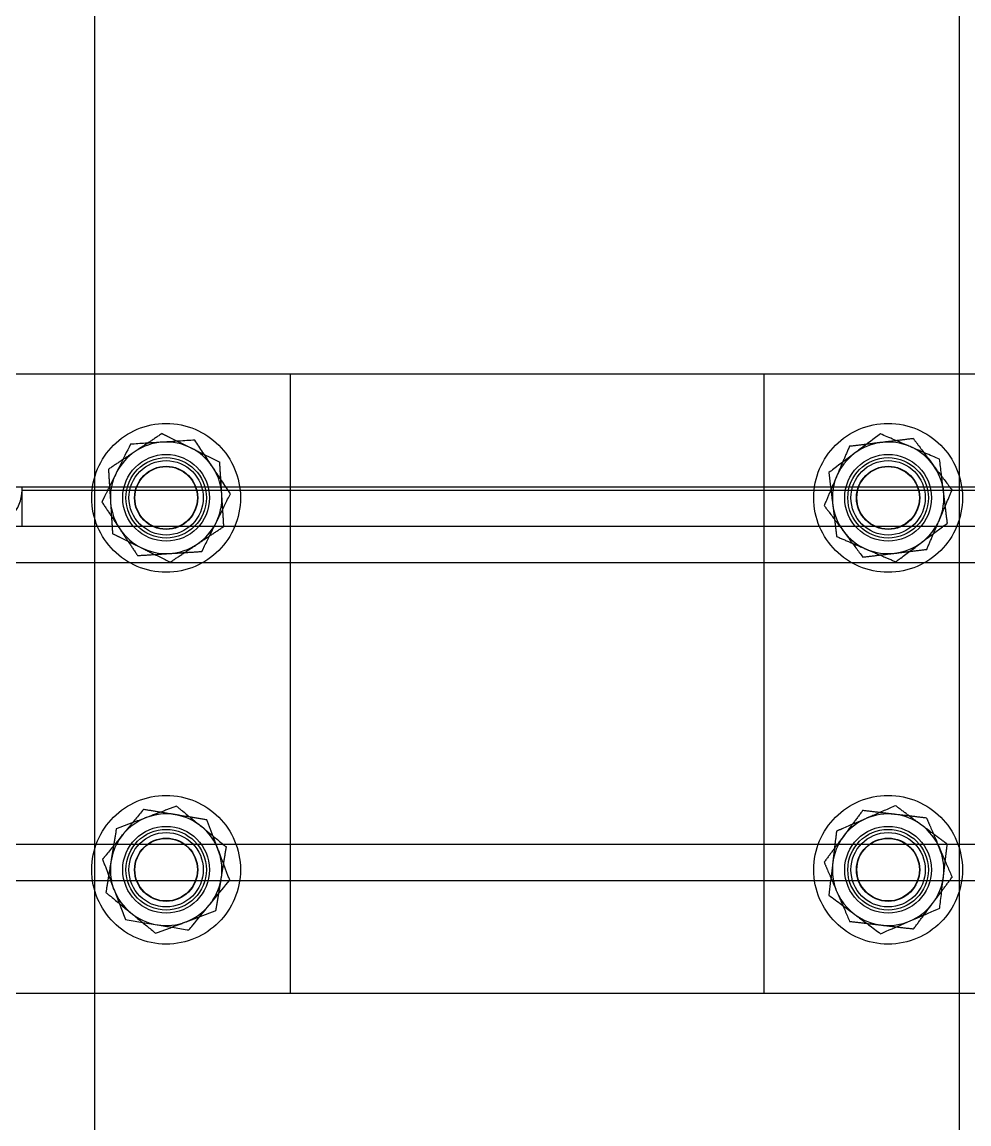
# Model space of a CAD drawing. Header units: metres. Extents: x 0 to 63075, y 0 to 44550.
# Drawn here: x 14378.5 to 14531.3, y 28239.5 to 28417.3 of the extents above; entities that cross this region are included whole.
import ezdxf

# ---------------------------------------------------------------- set-up
doc = ezdxf.new("R2010")
doc.units = ezdxf.units.M
doc.header["$LTSCALE"] = 75
doc.linetypes.add('HIDDEN2', pattern=[4.7625, 3.175, -1.5875])
for name, color, linetype in [('SDM', 7, 'Continuous'), ('SL4', 4, 'Continuous'), ('ST1', 7, 'HIDDEN2')]:
    doc.layers.add(name, color=color, linetype=linetype)

# ---------------------------------------------------------------- blocks, each defined once
blk = doc.blocks.new('A$Ca53c419a')
at = {"layer": 'SL4'}
for p, q in [((3669.71, 420.77), (4338.53, 420.77)), ((3830.73, 389.25), (3830.73, 420.77)), ((3848.98, 420.77), (3848.98, 281.23)), ((3912.48, 420.77), (3912.48, 281.23)), ((3930.73, 420.77), (3930.73, 389.25)), ((3848.98, 418.21), (3847.55, 417.67)), ((3914.72, 417.32), (3912.56, 418.39)), ((3830.73, 312.75), (3830.73, 389.25)), ((3848.98, 389.25), (3830.73, 389.25)), ((3930.73, 389.25), (3912.48, 389.25)), ((3930.73, 389.25), (3930.73, 312.75)), ((3830.73, 312.75), (3848.98, 312.75)), ((3830.73, 281.23), (3830.73, 312.75)), ((3912.48, 312.75), (3930.73, 312.75)), ((3930.73, 312.75), (3930.73, 281.23)), ((3848.98, 302.02), (3846.61, 302.29)), ((3914.81, 302.31), (3912.48, 302.03)), ((3669.71, 281.23), (4459.47, 281.23))]:
    blk.add_line(p, q, dxfattribs=at)
at = {"layer": 'SL4', "flags": 128}
blk.add_lwpolyline([(3847.55, 417.67), (3848.67, 418.01), (3848.98, 418.08)], dxfattribs=at)
at = {"layer": 'SL4'}
for centre, start, end in [((3910.73, 409.25), 63.6643, 78.7877), ((3850.72, 409.25), 110.6853, 170.6853), ((3910.73, 409.25), 3.6643, 63.6643), ((3850.72, 409.25), 170.6853, 230.6853), ((3910.73, 409.25), 303.6643, 3.6643), ((3850.72, 409.25), 230.6853, 258.7877), ((3910.73, 409.25), 281.2123, 303.6643), ((3850.72, 292.75), 101.2123, 143.3118), ((3910.73, 292.75), 36.8699, 78.7877), ((3850.72, 292.75), 143.3118, 203.3118), ((3910.73, 292.75), 336.8699, 36.8699), ((3850.72, 292.75), 203.3118, 258.7877), ((3910.73, 292.75), 281.2123, 336.8699)]:
    blk.add_arc(centre, 9, start, end, dxfattribs=at)
for points, knots in [([(3847.55, 417.67), (3847.43, 417.63), (3846.56, 417.3), (3844.91, 416.68), (3843.43, 416.12), (3842.68, 415.83)], [0, 0, 0, 0, 0.07009, 0.530784, 1, 1, 1, 1]), ([(3919.37, 415.01), (3918.18, 415.6), (3916.64, 416.36), (3915.06, 417.14), (3914.72, 417.32)], [0, 0, 0, 0, 0.779636, 1, 1, 1, 1]), ([(3842.68, 415.83), (3842.55, 415), (3842.27, 413.32), (3841.99, 411.58), (3841.84, 410.71)], [0, 0, 0, 0, 0.495458, 1, 1, 1, 1]), ([(3919.71, 409.83), (3919.7, 409.95), (3919.64, 410.88), (3919.53, 412.63), (3919.43, 414.21), (3919.37, 415.01)], [0, 0, 0, 0, 0.07009, 0.530784, 1, 1, 1, 1]), ([(3841.84, 410.71), (3841.82, 410.59), (3841.67, 409.66), (3841.39, 407.93), (3841.13, 406.37), (3841, 405.58)], [0, 0, 0, 0, 0.07009, 0.530784, 1, 1, 1, 1]), ([(3920.04, 404.64), (3919.98, 405.48), (3919.88, 407.18), (3919.76, 408.94), (3919.71, 409.83)], [0, 0, 0, 0, 0.495458, 1, 1, 1, 1]), ([(3841, 405.58), (3841.26, 405.37), (3842.57, 404.3), (3843.93, 403.18), (3845.02, 402.29)], [0, 0, 0, 0, 0.196353, 1, 1, 1, 1]), ([(3915.71, 401.76), (3915.82, 401.83), (3916.59, 402.34), (3918.06, 403.32), (3919.37, 404.2), (3920.04, 404.64)], [0, 0, 0, 0, 0.07009, 0.5307844, 1, 1, 1, 1]), ([(3845.02, 402.29), (3845.32, 402.04), (3846.68, 400.93), (3848.01, 399.84), (3849.04, 398.99)], [0, 0, 0, 0, 0.220364, 1, 1, 1, 1]), ([(3912.48, 399.6), (3912.82, 399.83), (3913.88, 400.54), (3914.97, 401.27), (3915.71, 401.76)], [0, 0, 0, 0, 0.323758, 1, 1, 1, 1]), ([(3846.61, 302.29), (3846.11, 301.62), (3845.09, 300.25), (3844.04, 298.84), (3843.51, 298.13)], [0, 0, 0, 0, 0.495458, 1, 1, 1, 1]), ([(3917.93, 298.15), (3917.08, 299.28), (3916.02, 300.69), (3915.01, 302.04), (3914.81, 302.31)], [0, 0, 0, 0, 0.803647, 1, 1, 1, 1]), ([(3843.51, 298.13), (3843.43, 298.03), (3842.88, 297.28), (3841.83, 295.87), (3840.88, 294.6), (3840.4, 293.96)], [0, 0, 0, 0, 0.07009, 0.530784, 1, 1, 1, 1]), ([(3921.04, 293.99), (3920.24, 295.06), (3919.21, 296.43), (3918.16, 297.84), (3917.93, 298.15)], [0, 0, 0, 0, 0.779636, 1, 1, 1, 1]), ([(3840.4, 293.96), (3840.53, 293.66), (3841.2, 292.1), (3841.9, 290.49), (3842.46, 289.19)], [0, 0, 0, 0, 0.196353, 1, 1, 1, 1]), ([(3919, 289.21), (3919.05, 289.33), (3919.42, 290.19), (3920.11, 291.8), (3920.73, 293.26), (3921.04, 293.99)], [0, 0, 0, 0, 0.07009, 0.530784, 1, 1, 1, 1]), ([(3842.46, 289.19), (3842.61, 288.83), (3843.31, 287.22), (3843.99, 285.64), (3844.52, 284.42)], [0, 0, 0, 0, 0.220364, 1, 1, 1, 1]), ([(3916.96, 284.44), (3917.29, 285.21), (3917.96, 286.78), (3918.65, 288.4), (3919, 289.21)], [0, 0, 0, 0, 0.495458, 1, 1, 1, 1]), ([(3844.52, 284.42), (3845.35, 284.32), (3846.82, 284.15), (3848.33, 283.97), (3848.98, 283.89)], [0, 0, 0, 0, 0.572461, 1, 1, 1, 1]), ([(3912.48, 283.9), (3913.18, 283.98), (3914.7, 284.16), (3916.17, 284.34), (3916.96, 284.44)], [0, 0, 0, 0, 0.461322, 1, 1, 1, 1])]:
    blk.add_open_spline(points, degree=3, knots=knots, dxfattribs=at)
at = {"layer": 'ST1'}
for p, q in [((3830.73, 420.77), (3830.73, 495.77)), ((3848.98, 495.77), (3848.98, 420.77)), ((3912.48, 495.77), (3912.48, 420.77)), ((3930.73, 495.77), (3930.73, 420.77)), ((3854.83, 489.65), (3854.83, 212.35)), ((3900.28, 489.65), (3900.28, 212.35)), ((3906.13, 483.8), (3906.13, 218.2)), ((3906.13, 432.5), (3911.98, 432.5)), ((3911.98, 432.5), (3911.98, 269.5)), ((3911.98, 432.5), (3912.48, 432.5)), ((3911.39, 398.88), (3912.48, 399.6)), ((3912.48, 389.25), (3848.98, 389.25)), ((3848.98, 312.75), (3912.48, 312.75)), ((3848.98, 283.92), (3849.68, 283.81)), ((3848.98, 283.89), (3849.68, 283.81)), ((3912.48, 283.92), (3911.8, 283.81)), ((3830.73, 206.23), (3830.73, 281.23)), ((3848.98, 281.23), (3848.98, 206.23)), ((3912.48, 281.23), (3912.48, 206.23)), ((3930.73, 281.23), (3930.73, 206.23))]:
    blk.add_line(p, q, dxfattribs=at)
for centre, radius in [((3850.72, 409.25), 12), ((3910.73, 409.25), 12), ((3850.72, 409.25), 7), ((3910.73, 409.25), 7), ((3850.72, 409.25), 6.5), ((3850.72, 409.25), 6), ((3850.72, 409.25), 5.1), ((3850.72, 409.25), 5.04), ((3910.73, 409.25), 6.5), ((3910.73, 409.25), 6), ((3910.73, 409.25), 5.1), ((3910.73, 409.25), 5.04), ((3850.72, 292.75), 12), ((3910.73, 292.75), 12), ((3850.72, 292.75), 7), ((3850.72, 292.75), 6.5), ((3850.72, 292.75), 6), ((3910.73, 292.75), 7), ((3910.73, 292.75), 6.5), ((3910.73, 292.75), 6), ((3850.72, 292.75), 5.1), ((3850.72, 292.75), 5.04), ((3910.73, 292.75), 5.1), ((3910.73, 292.75), 5.04)]:
    blk.add_circle(centre, radius, dxfattribs=at)
for centre, radius, start, end in [((3911.98, 438.35), 5.85, 180, 270), ((3850.72, 409.25), 9, 50.6853, 101.2123), ((3910.73, 409.25), 9, 78.7877, 123.6643), ((3850.72, 409.25), 9, 350.6853, 50.6853), ((3910.73, 409.25), 9, 123.6643, 183.6643), ((3850.72, 409.25), 9, 290.6853, 350.6853), ((3910.73, 409.25), 9, 183.6643, 243.6643), ((3850.72, 409.25), 9, 258.7877, 290.6853), ((3910.73, 409.25), 9, 243.6643, 281.2123), ((3850.72, 292.75), 9, 83.3118, 101.2123), ((3850.72, 292.75), 9, 23.3118, 83.3118), ((3910.73, 292.75), 9, 96.8699, 156.8699), ((3910.73, 292.75), 9, 78.7877, 96.8699), ((3850.72, 292.75), 9, 323.3118, 23.3118), ((3910.73, 292.75), 9, 156.8699, 216.8699), ((3850.72, 292.75), 9, 263.3118, 323.3118), ((3910.73, 292.75), 9, 216.8699, 276.8699)]:
    blk.add_arc(centre, radius, start, end, dxfattribs=at)
for points, knots in [([(3910.06, 419.62), (3909.36, 419.15), (3907.94, 418.21), (3906.48, 417.23), (3905.74, 416.74)], [0, 0, 0, 0, 0.495458, 1, 1, 1, 1]), ([(3912.56, 418.39), (3912.02, 418.65), (3911.17, 419.07), (3910.36, 419.47), (3910.06, 419.62)], [0, 0, 0, 0, 0.635209, 1, 1, 1, 1]), ([(3847.05, 418.97), (3846.78, 418.63), (3845.7, 417.32), (3844.59, 415.96), (3843.76, 414.95)], [0, 0, 0, 0, 0.257551, 1, 1, 1, 1]), ([(3852.18, 418.13), (3852.06, 418.15), (3851.14, 418.3), (3849.4, 418.59), (3847.84, 418.84), (3847.05, 418.97)], [0, 0, 0, 0, 0.07009, 0.530784, 1, 1, 1, 1]), ([(3852.41, 419.51), (3851.62, 419.21), (3850.49, 418.78), (3849.33, 418.34), (3848.98, 418.21)], [0, 0, 0, 0, 0.6986126, 1, 1, 1, 1]), ([(3857.31, 417.29), (3856.48, 417.43), (3854.8, 417.7), (3853.06, 417.99), (3852.18, 418.13)], [0, 0, 0, 0, 0.495458, 1, 1, 1, 1]), ([(3856.43, 416.21), (3855.33, 417.11), (3853.97, 418.22), (3852.66, 419.29), (3852.41, 419.51)], [0, 0, 0, 0, 0.803647, 1, 1, 1, 1]), ([(3904.96, 417.9), (3904.77, 417.51), (3904.02, 415.99), (3903.24, 414.41), (3902.66, 413.24)], [0, 0, 0, 0, 0.257551, 1, 1, 1, 1]), ([(3910.15, 418.23), (3910.03, 418.22), (3909.1, 418.16), (3907.34, 418.05), (3905.76, 417.95), (3904.96, 417.9)], [0, 0, 0, 0, 0.07009, 0.530784, 1, 1, 1, 1]), ([(3915.34, 418.56), (3914.49, 418.51), (3912.79, 418.4), (3911.04, 418.29), (3910.15, 418.23)], [0, 0, 0, 0, 0.495458, 1, 1, 1, 1]), ([(3918.22, 414.24), (3918.15, 414.34), (3917.63, 415.12), (3916.66, 416.58), (3915.78, 417.9), (3915.34, 418.56)], [0, 0, 0, 0, 0.07009, 0.530784, 1, 1, 1, 1]), ([(3860.45, 412.92), (3859.41, 413.77), (3858.09, 414.85), (3856.73, 415.97), (3856.43, 416.21)], [0, 0, 0, 0, 0.7796361, 1, 1, 1, 1]), ([(3859.14, 412.43), (3859.1, 412.54), (3858.77, 413.42), (3858.15, 415.06), (3857.59, 416.54), (3857.31, 417.29)], [0, 0, 0, 0, 0.07009, 0.530784, 1, 1, 1, 1]), ([(3905.74, 416.74), (3905.63, 416.67), (3904.86, 416.16), (3903.39, 415.18), (3902.08, 414.3), (3901.41, 413.86)], [0, 0, 0, 0, 0.07009, 0.530784, 1, 1, 1, 1]), ([(3843.76, 414.95), (3843.46, 414.59), (3842.35, 413.23), (3841.26, 411.9), (3840.47, 410.93)], [0, 0, 0, 0, 0.268634, 1, 1, 1, 1]), ([(3859.61, 407.79), (3859.63, 407.91), (3859.78, 408.84), (3860.06, 410.57), (3860.32, 412.13), (3860.45, 412.92)], [0, 0, 0, 0, 0.07009, 0.530784, 1, 1, 1, 1]), ([(3902.66, 413.24), (3902.45, 412.82), (3901.67, 411.24), (3900.91, 409.71), (3900.35, 408.59)], [0, 0, 0, 0, 0.268634, 1, 1, 1, 1]), ([(3901.41, 413.86), (3901.47, 413.02), (3901.57, 411.32), (3901.69, 409.56), (3901.74, 408.67)], [0, 0, 0, 0, 0.495458, 1, 1, 1, 1]), ([(3921.1, 409.91), (3920.63, 410.62), (3919.68, 412.03), (3918.71, 413.5), (3918.22, 414.24)], [0, 0, 0, 0, 0.495458, 1, 1, 1, 1]), ([(3840.47, 410.93), (3840.77, 410.14), (3841.37, 408.55), (3841.99, 406.9), (3842.31, 406.07)], [0, 0, 0, 0, 0.495458, 1, 1, 1, 1]), ([(3860.98, 407.57), (3860.68, 408.36), (3860.08, 409.95), (3859.46, 411.6), (3859.14, 412.43)], [0, 0, 0, 0, 0.495458, 1, 1, 1, 1]), ([(3921.1, 409.91), (3920.9, 409.52), (3920.15, 408.01), (3919.37, 406.43), (3918.79, 405.26)], [0, 0, 0, 0, 0.2575513, 1, 1, 1, 1]), ([(3860.98, 407.57), (3860.7, 407.23), (3859.63, 405.92), (3858.52, 404.56), (3857.69, 403.55)], [0, 0, 0, 0, 0.257551, 1, 1, 1, 1]), ([(3858.77, 402.67), (3858.9, 403.5), (3859.18, 405.18), (3859.46, 406.92), (3859.61, 407.79)], [0, 0, 0, 0, 0.495458, 1, 1, 1, 1]), ([(3900.35, 408.59), (3900.82, 407.88), (3901.77, 406.47), (3902.74, 405), (3903.23, 404.26)], [0, 0, 0, 0, 0.495458, 1, 1, 1, 1]), ([(3901.74, 408.67), (3901.75, 408.55), (3901.81, 407.62), (3901.92, 405.87), (3902.02, 404.29), (3902.08, 403.49)], [0, 0, 0, 0, 0.07009, 0.530784, 1, 1, 1, 1]), ([(3842.31, 406.07), (3842.35, 405.96), (3842.68, 405.08), (3843.3, 403.44), (3843.86, 401.96), (3844.14, 401.21)], [0, 0, 0, 0, 0.07009, 0.5307844, 1, 1, 1, 1]), ([(3903.23, 404.26), (3903.3, 404.16), (3903.82, 403.38), (3904.79, 401.92), (3905.67, 400.6), (3906.11, 399.94)], [0, 0, 0, 0, 0.07009, 0.530784, 1, 1, 1, 1]), ([(3918.79, 405.26), (3918.58, 404.83), (3917.8, 403.26), (3917.04, 401.72), (3916.49, 400.6)], [0, 0, 0, 0, 0.2686336, 1, 1, 1, 1]), ([(3853.9, 400.83), (3854.02, 400.87), (3854.89, 401.2), (3856.54, 401.82), (3858.02, 402.38), (3858.77, 402.67)], [0, 0, 0, 0, 0.07009, 0.530784, 1, 1, 1, 1]), ([(3857.69, 403.55), (3857.39, 403.18), (3856.27, 401.82), (3855.19, 400.5), (3854.4, 399.53)], [0, 0, 0, 0, 0.268634, 1, 1, 1, 1]), ([(3902.08, 403.49), (3902.37, 403.34), (3903.89, 402.59), (3905.47, 401.81), (3906.73, 401.18)], [0, 0, 0, 0, 0.196353, 1, 1, 1, 1]), ([(3844.14, 401.21), (3844.97, 401.07), (3846.65, 400.8), (3848.39, 400.51), (3849.27, 400.37)], [0, 0, 0, 0, 0.495458, 1, 1, 1, 1]), ([(3849.04, 398.99), (3849.83, 399.29), (3851.43, 399.89), (3853.07, 400.52), (3853.9, 400.83)], [0, 0, 0, 0, 0.495458, 1, 1, 1, 1]), ([(3849.27, 400.37), (3849.39, 400.35), (3850.31, 400.2), (3852.05, 399.91), (3853.61, 399.66), (3854.4, 399.53)], [0, 0, 0, 0, 0.07009, 0.530784, 1, 1, 1, 1]), ([(3906.11, 399.94), (3906.96, 399.99), (3908.66, 400.1), (3910.41, 400.21), (3911.3, 400.27)], [0, 0, 0, 0, 0.495458, 1, 1, 1, 1]), ([(3906.73, 401.18), (3907.08, 401.01), (3908.66, 400.23), (3910.19, 399.47), (3911.39, 398.88)], [0, 0, 0, 0, 0.2203639, 1, 1, 1, 1]), ([(3911.3, 400.27), (3911.42, 400.28), (3912.35, 400.34), (3914.11, 400.45), (3915.69, 400.55), (3916.49, 400.6)], [0, 0, 0, 0, 0.07009, 0.530784, 1, 1, 1, 1]), ([(3851.94, 303.07), (3851.53, 302.9), (3849.98, 302.23), (3848.36, 301.53), (3847.16, 301.02)], [0, 0, 0, 0, 0.257551, 1, 1, 1, 1]), ([(3856.1, 299.97), (3856, 300.04), (3855.26, 300.6), (3853.85, 301.65), (3852.58, 302.59), (3851.94, 303.07)], [0, 0, 0, 0, 0.07009, 0.530784, 1, 1, 1, 1]), ([(3909.48, 303.07), (3909.13, 302.81), (3907.78, 301.79), (3906.37, 300.73), (3905.33, 299.95)], [0, 0, 0, 0, 0.257551, 1, 1, 1, 1]), ([(3914.26, 301.03), (3914.15, 301.07), (3913.29, 301.44), (3911.67, 302.13), (3910.22, 302.75), (3909.48, 303.07)], [0, 0, 0, 0, 0.07009, 0.530784, 1, 1, 1, 1]), ([(3847.16, 301.02), (3846.73, 300.83), (3845.11, 300.13), (3843.54, 299.45), (3842.39, 298.96)], [0, 0, 0, 0, 0.268634, 1, 1, 1, 1]), ([(3851.77, 301.69), (3851.65, 301.7), (3850.72, 301.81), (3849.78, 301.92), (3848.99, 302.02), (3848.98, 302.02)], [0, 0, 0, 0, 0.130578, 0.98885, 1, 1, 1, 1]), ([(3856.93, 301.08), (3856.1, 301.18), (3854.4, 301.38), (3852.66, 301.59), (3851.77, 301.69)], [0, 0, 0, 0, 0.495458, 1, 1, 1, 1]), ([(3858.99, 296.31), (3858.43, 297.61), (3857.73, 299.23), (3857.07, 300.78), (3856.93, 301.08)], [0, 0, 0, 0, 0.803647, 1, 1, 1, 1]), ([(3904.49, 301.06), (3904.16, 300.29), (3903.49, 298.72), (3902.8, 297.1), (3902.45, 296.29)], [0, 0, 0, 0, 0.495458, 1, 1, 1, 1]), ([(3909.65, 301.69), (3909.53, 301.67), (3908.6, 301.56), (3906.85, 301.35), (3905.28, 301.16), (3904.49, 301.06)], [0, 0, 0, 0, 0.07009, 0.530784, 1, 1, 1, 1]), ([(3912.48, 302.03), (3912.41, 302.02), (3911.49, 301.91), (3910.53, 301.79), (3909.65, 301.69)], [0, 0, 0, 0, 0.07048, 1, 1, 1, 1]), ([(3919.04, 298.99), (3918.26, 299.32), (3916.7, 299.99), (3915.08, 300.68), (3914.26, 301.03)], [0, 0, 0, 0, 0.495458, 1, 1, 1, 1]), ([(3842.39, 298.96), (3842.29, 298.12), (3842.09, 296.43), (3841.89, 294.68), (3841.79, 293.8)], [0, 0, 0, 0, 0.495458, 1, 1, 1, 1]), ([(3860.27, 296.86), (3859.59, 297.37), (3858.23, 298.38), (3856.81, 299.44), (3856.1, 299.97)], [0, 0, 0, 0, 0.495458, 1, 1, 1, 1]), ([(3905.33, 299.95), (3904.95, 299.67), (3903.54, 298.61), (3902.17, 297.58), (3901.17, 296.83)], [0, 0, 0, 0, 0.268634, 1, 1, 1, 1]), ([(3919.66, 293.83), (3919.65, 293.95), (3919.53, 294.87), (3919.32, 296.62), (3919.13, 298.19), (3919.04, 298.99)], [0, 0, 0, 0, 0.07009, 0.530784, 1, 1, 1, 1]), ([(3861.05, 291.54), (3860.52, 292.77), (3859.84, 294.34), (3859.14, 295.96), (3858.99, 296.31)], [0, 0, 0, 0, 0.779636, 1, 1, 1, 1]), ([(3859.66, 291.7), (3859.68, 291.82), (3859.79, 292.75), (3859.99, 294.5), (3860.18, 296.07), (3860.27, 296.86)], [0, 0, 0, 0, 0.07009, 0.5307844, 1, 1, 1, 1]), ([(3902.45, 296.29), (3902.4, 296.17), (3902.03, 295.31), (3901.34, 293.7), (3900.72, 292.24), (3900.41, 291.51)], [0, 0, 0, 0, 0.07009, 0.5307844, 1, 1, 1, 1]), ([(3901.17, 296.83), (3901.27, 295.99), (3901.47, 294.3), (3901.68, 292.56), (3901.79, 291.67)], [0, 0, 0, 0, 0.495458, 1, 1, 1, 1]), ([(3841.79, 293.8), (3841.77, 293.68), (3841.66, 292.75), (3841.46, 291), (3841.27, 289.43), (3841.18, 288.64)], [0, 0, 0, 0, 0.07009, 0.530784, 1, 1, 1, 1]), ([(3920.28, 288.67), (3920.18, 289.51), (3919.98, 291.2), (3919.77, 292.94), (3919.66, 293.83)], [0, 0, 0, 0, 0.495458, 1, 1, 1, 1]), ([(3859.06, 286.54), (3859.16, 287.38), (3859.36, 289.07), (3859.56, 290.82), (3859.66, 291.7)], [0, 0, 0, 0, 0.495458, 1, 1, 1, 1]), ([(3901.79, 291.67), (3901.8, 291.55), (3901.92, 290.63), (3902.13, 288.88), (3902.32, 287.31), (3902.41, 286.51)], [0, 0, 0, 0, 0.07009, 0.530784, 1, 1, 1, 1]), ([(3857.94, 287.37), (3858.02, 287.47), (3858.57, 288.22), (3859.62, 289.63), (3860.57, 290.9), (3861.05, 291.54)], [0, 0, 0, 0, 0.07009, 0.530784, 1, 1, 1, 1]), ([(3900.41, 291.51), (3900.61, 291.24), (3901.62, 289.89), (3902.68, 288.48), (3903.53, 287.35)], [0, 0, 0, 0, 0.196353, 1, 1, 1, 1]), ([(3841.18, 288.64), (3841.86, 288.13), (3843.22, 287.12), (3844.64, 286.06), (3845.35, 285.53)], [0, 0, 0, 0, 0.495458, 1, 1, 1, 1]), ([(3920.28, 288.67), (3919.93, 288.41), (3918.58, 287.39), (3917.17, 286.33), (3916.13, 285.55)], [0, 0, 0, 0, 0.2575513, 1, 1, 1, 1]), ([(3859.06, 286.54), (3858.66, 286.37), (3857.1, 285.7), (3855.49, 285), (3854.29, 284.48)], [0, 0, 0, 0, 0.257551, 1, 1, 1, 1]), ([(3854.84, 283.21), (3855.34, 283.88), (3856.36, 285.25), (3857.41, 286.66), (3857.94, 287.37)], [0, 0, 0, 0, 0.495458, 1, 1, 1, 1]), ([(3902.41, 286.51), (3903.19, 286.18), (3904.75, 285.51), (3906.37, 284.82), (3907.19, 284.47)], [0, 0, 0, 0, 0.495458, 1, 1, 1, 1]), ([(3903.53, 287.35), (3903.76, 287.04), (3904.81, 285.63), (3905.84, 284.26), (3906.64, 283.19)], [0, 0, 0, 0, 0.2203639, 1, 1, 1, 1]), ([(3845.35, 285.53), (3845.45, 285.46), (3846.19, 284.9), (3847.6, 283.85), (3848.87, 282.91), (3849.51, 282.43)], [0, 0, 0, 0, 0.07009, 0.5307844, 1, 1, 1, 1]), ([(3854.29, 284.48), (3853.85, 284.3), (3852.24, 283.6), (3850.66, 282.92), (3849.51, 282.43)], [0, 0, 0, 0, 0.268634, 1, 1, 1, 1]), ([(3916.13, 285.55), (3915.75, 285.27), (3914.34, 284.21), (3912.97, 283.18), (3911.97, 282.43)], [0, 0, 0, 0, 0.268634, 1, 1, 1, 1]), ([(3849.68, 283.81), (3849.8, 283.8), (3850.73, 283.69), (3852.47, 283.48), (3854.04, 283.3), (3854.84, 283.21)], [0, 0, 0, 0, 0.07009, 0.530784, 1, 1, 1, 1]), ([(3906.64, 283.19), (3907.48, 283.29), (3909.17, 283.5), (3910.92, 283.71), (3911.8, 283.81)], [0, 0, 0, 0, 0.495458, 1, 1, 1, 1]), ([(3907.19, 284.47), (3907.3, 284.43), (3908.16, 284.06), (3909.78, 283.37), (3911.23, 282.75), (3911.97, 282.43)], [0, 0, 0, 0, 0.07009, 0.530784, 1, 1, 1, 1]), ([(3911.8, 283.81), (3911.92, 283.83), (3912.15, 283.86), (3912.37, 283.88), (3912.48, 283.9)], [0, 0, 0, 0, 0.543542, 1, 1, 1, 1])]:
    blk.add_open_spline(points, degree=3, knots=knots, dxfattribs=at)

msp = doc.modelspace()

# ---------------------------------------------------------------- block references
at = {"layer": 'SDM', "rotation": 90}
msp.add_blockref('A$Ca53c419a', (14811.03, 24429.77), dxfattribs=at)

doc.saveas('drawing.dxf')
